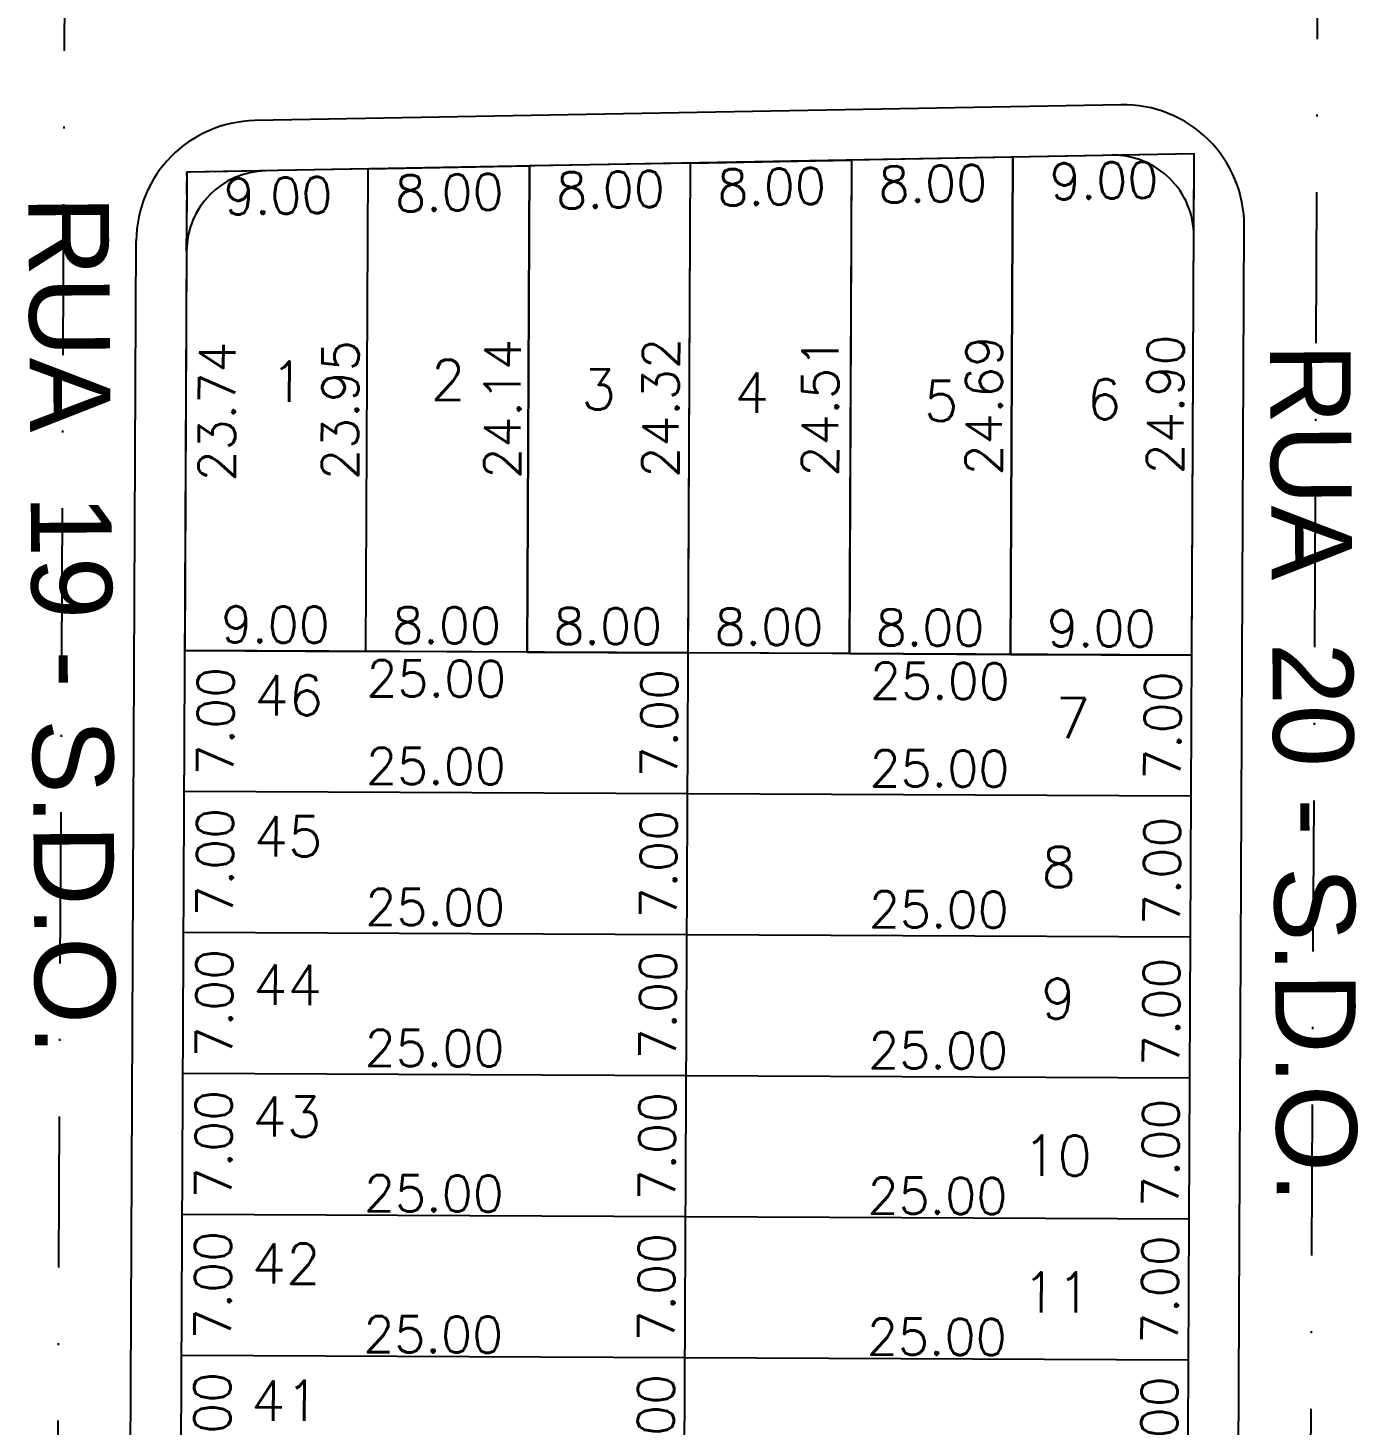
# Model space of a CAD drawing. Header units: millimetres. Extents: x -4430026 to 4783824, y 584 to 9593110.
# Drawn here: x 2795.9 to 2861.9, y 1622.2 to 1691.5 of the extents above; entities that cross this region are included whole.
import ezdxf
from ezdxf.enums import TextEntityAlignment as Align

# ---------------------------------------------------------------- set-up
doc = ezdxf.new("R2010")
doc.units = ezdxf.units.MM
for name, pattern in [('DASHDOT', [1, 0.5, -0.25, 0, -0.25]), ('HIDDEN', [0.375, 0.25, -0.125]), ('HIDDEN2', [0.1875, 0.125, -0.0625])]:
    doc.linetypes.add(name, pattern=pattern)
for name, color, linetype in [('boundary filipe', 6, 'Continuous'), ('BOUNDARY LOTES', 2, 'Continuous'), ('Calçada', 1, 'Continuous'), ('CANTOS', 9, 'HIDDEN'), ('Cota', 8, 'Continuous'), ('COTAS', 8, 'Continuous'), ('curvas', 4, 'Continuous'), ('Lotes', 2, 'Continuous'), ('Nomes de Ruas', 3, 'Continuous'), ('Numero de lotes', 5, 'Continuous'), ('Projeção', 8, 'HIDDEN2'), ('QUADRA', 4, 'Continuous')]:
    doc.layers.add(name, color=color, linetype=linetype)
doc.styles.add('arcad1', font='romans.shx')
doc.styles.add('ARIAL', font='arial.ttf', dxfattribs={"height": 0.25})
doc.styles.add('ROMANS', font='romans.shx')
doc.dimstyles.new('BOLA100', dxfattribs={"dimscale": 0, "dimtxt": 1.9, "dimasz": 0.18, "dimexe": 0.18, "dimexo": 0.063, "dimgap": 0, "dimtad": 1, "dimzin": 4, "dimdsep": 46, "dimtxsty": 'ROMANS', "dimcen": 0.09, "dimse1": 1, "dimse2": 1, "dimsd1": 1, "dimsd2": 1, "dimclrt": 256, "dimaunit": 1, "dimadec": 4, "dimazin": 0, "dimtfac": 1.2, "dimtix": 1, "dimtmove": 2, "dimatfit": 3, "dimfxl": 1, "dimtvp": 2, "dimtolj": 1, "dimtzin": 4, "dimarcsym": 0})
doc.dimstyles.get("Standard").update_dxf_attribs({"dimtxt": 0.18, "dimasz": 0.18, "dimexe": 0.18, "dimexo": 0.0625, "dimgap": 0.09, "dimtad": 0, "dimtih": 1, "dimtoh": 1, "dimdec": 4, "dimzin": 0, "dimdsep": 46, "dimtxsty": 'Standard', "dimcen": 0.09, "dimadec": 0, "dimazin": 0, "dimtfac": 1, "dimtdec": 4, "dimtofl": 0, "dimtmove": 0, "dimatfit": 3, "dimfxl": 1, "dimtolj": 1, "dimtzin": 0, "dimarcsym": 0})

# ---------------------------------------------------------------- blocks, each defined once
blk = doc.blocks.new('*D13705')
at = {"layer": 'DEFPOINTS', "color": 0, "linetype": 'ByBlock'}
for p in [(2859.939, 1695.841), (2859.058, 1509.775), (2859.058, 1509.775)]:
    blk.add_point(p, dxfattribs=at)
at = {"layer": 'COTAS', "linetype": 'ByBlock', "insert": (2857.833, 1602.816), "char_height": 1.9, "attachment_point": 5, "rotation": 89.72858, "style": 'ROMANS'}
blk.add_mtext('\\A1;186.07', dxfattribs=at)
blk = doc.blocks.new('*D13706')
at = {"layer": 'DEFPOINTS', "color": 0, "linetype": 'ByBlock'}
for p in [(2797.406, 1694.692), (2796.854, 1509.184), (2796.854, 1509.184)]:
    blk.add_point(p, dxfattribs=at)
at = {"layer": 'COTAS', "linetype": 'ByBlock', "insert": (2799.016, 1601.686), "char_height": 1.9, "attachment_point": 5, "rotation": 89.82947, "style": 'ROMANS'}
blk.add_mtext('\\A1;185.51', dxfattribs=at)
blk = doc.blocks.new('*D9275')
at = {"layer": 'DEFPOINTS', "color": 0}
for p in [(2828.787, 1684.817), (2828.671, 1660.496), (2830.841, 1660.486)]:
    blk.add_point(p, dxfattribs=at)
at = {"layer": 'COTAS', "color": 41, "insert": (2827.298, 1672.663), "char_height": 1.8, "attachment_point": 5, "rotation": 89.72858, "style": 'ROMANS'}
blk.add_mtext('\\A1;24.32', dxfattribs=at)
blk = doc.blocks.new('*D9276')
at = {"layer": 'DEFPOINTS', "color": 0}
for p in [(2828.671, 1660.496), (2828.638, 1653.496), (2830.808, 1653.486)]:
    blk.add_point(p, dxfattribs=at)
at = {"layer": 'COTAS', "color": 41, "insert": (2827.224, 1657.003), "char_height": 1.8, "attachment_point": 5, "rotation": 89.72858, "style": 'ROMANS'}
blk.add_mtext('\\A1;7.00', dxfattribs=at)
blk = doc.blocks.new('*D9277')
at = {"layer": 'DEFPOINTS', "color": 0}
for p in [(2828.638, 1653.496), (2828.605, 1646.496), (2830.774, 1646.486)]:
    blk.add_point(p, dxfattribs=at)
at = {"layer": 'COTAS', "color": 41, "insert": (2827.191, 1650.003), "char_height": 1.8, "attachment_point": 5, "rotation": 89.72858, "style": 'ROMANS'}
blk.add_mtext('\\A1;7.00', dxfattribs=at)
blk = doc.blocks.new('*D9278')
at = {"layer": 'DEFPOINTS', "color": 0}
for p in [(2828.605, 1646.496), (2828.572, 1639.496), (2830.741, 1639.486)]:
    blk.add_point(p, dxfattribs=at)
at = {"layer": 'COTAS', "color": 41, "insert": (2827.158, 1643.003), "char_height": 1.8, "attachment_point": 5, "rotation": 89.72858, "style": 'ROMANS'}
blk.add_mtext('\\A1;7.00', dxfattribs=at)
blk = doc.blocks.new('*D9279')
at = {"layer": 'DEFPOINTS', "color": 0}
for p in [(2828.572, 1639.496), (2828.539, 1632.496), (2830.708, 1632.486)]:
    blk.add_point(p, dxfattribs=at)
at = {"layer": 'COTAS', "color": 41, "insert": (2827.125, 1636.003), "char_height": 1.8, "attachment_point": 5, "rotation": 89.72858, "style": 'ROMANS'}
blk.add_mtext('\\A1;7.00', dxfattribs=at)
blk = doc.blocks.new('*D9280')
at = {"layer": 'DEFPOINTS', "color": 0}
for p in [(2828.539, 1632.496), (2828.506, 1625.496), (2830.675, 1625.486)]:
    blk.add_point(p, dxfattribs=at)
at = {"layer": 'COTAS', "color": 41, "insert": (2827.092, 1629.003), "char_height": 1.8, "attachment_point": 5, "rotation": 89.72858, "style": 'ROMANS'}
blk.add_mtext('\\A1;7.00', dxfattribs=at)
blk = doc.blocks.new('*D9281')
at = {"layer": 'DEFPOINTS', "color": 0}
for p in [(2828.506, 1625.496), (2828.472, 1618.496), (2830.642, 1618.486)]:
    blk.add_point(p, dxfattribs=at)
at = {"layer": 'COTAS', "color": 41, "insert": (2827.058, 1622.003), "char_height": 1.8, "attachment_point": 5, "rotation": 89.72858, "style": 'ROMANS'}
blk.add_mtext('\\A1;7.00', dxfattribs=at)
blk = doc.blocks.new('*D9294')
at = {"layer": 'DEFPOINTS', "color": 0}
for p in [(2812.785, 1684.523), (2812.672, 1660.572), (2814.94, 1660.561)]:
    blk.add_point(p, dxfattribs=at)
at = {"layer": 'COTAS', "color": 41, "insert": (2811.396, 1672.554), "char_height": 1.8, "attachment_point": 5, "rotation": 89.72858, "style": 'ROMANS'}
blk.add_mtext('\\A1;23.95', dxfattribs=at)
blk = doc.blocks.new('*D9295')
at = {"layer": 'DEFPOINTS', "color": 0}
for p in [(2820.75, 1684.669), (2820.671, 1660.534), (2822.987, 1660.523)]:
    blk.add_point(p, dxfattribs=at)
at = {"layer": 'COTAS', "color": 41, "insert": (2819.445, 1672.608), "char_height": 1.8, "attachment_point": 5, "rotation": 89.72858, "style": 'ROMANS'}
blk.add_mtext('\\A1;24.14', dxfattribs=at)
blk = doc.blocks.new('*D9296')
at = {"layer": 'DEFPOINTS', "color": 0}
for p in [(2836.787, 1684.964), (2836.671, 1660.458), (2838.76, 1660.448)]:
    blk.add_point(p, dxfattribs=at)
at = {"layer": 'COTAS', "color": 41, "insert": (2835.218, 1672.718), "char_height": 1.8, "attachment_point": 5, "rotation": 89.72858, "style": 'ROMANS'}
blk.add_mtext('\\A1;24.51', dxfattribs=at)
blk = doc.blocks.new('*D9297')
at = {"layer": 'DEFPOINTS', "color": 0}
for p in [(2844.788, 1685.111), (2844.671, 1660.42), (2846.891, 1660.41)]:
    blk.add_point(p, dxfattribs=at)
at = {"layer": 'COTAS', "color": 41, "insert": (2843.349, 1672.772), "char_height": 1.8, "attachment_point": 5, "rotation": 89.72858, "style": 'ROMANS'}
blk.add_mtext('\\A1;24.69', dxfattribs=at)
blk = doc.blocks.new('*D9298')
at = {"layer": 'DEFPOINTS', "color": 0}
for p in [(2803.784, 1684.358), (2803.672, 1660.614), (2808.821, 1660.59)]:
    blk.add_point(p, dxfattribs=at)
at = {"layer": 'COTAS', "color": 41, "insert": (2805.278, 1672.479), "char_height": 1.8, "attachment_point": 5, "rotation": 89.72858, "style": 'ROMANS'}
blk.add_mtext('\\A1;23.74', dxfattribs=at)
blk = doc.blocks.new('*D9299')
at = {"layer": 'DEFPOINTS', "color": 0}
for p in [(2803.672, 1660.614), (2803.638, 1653.614), (2808.788, 1653.59)]:
    blk.add_point(p, dxfattribs=at)
at = {"layer": 'COTAS', "color": 41, "insert": (2805.205, 1657.107), "char_height": 1.8, "attachment_point": 5, "rotation": 89.72858, "style": 'ROMANS'}
blk.add_mtext('\\A1;7.00', dxfattribs=at)
blk = doc.blocks.new('*D9300')
at = {"layer": 'DEFPOINTS', "color": 0}
for p in [(2803.638, 1653.614), (2803.605, 1646.615), (2808.755, 1646.59)]:
    blk.add_point(p, dxfattribs=at)
at = {"layer": 'COTAS', "color": 41, "insert": (2805.172, 1650.107), "char_height": 1.8, "attachment_point": 5, "rotation": 89.72858, "style": 'ROMANS'}
blk.add_mtext('\\A1;7.00', dxfattribs=at)
blk = doc.blocks.new('*D9301')
at = {"layer": 'DEFPOINTS', "color": 0}
for p in [(2803.605, 1646.615), (2803.572, 1639.615), (2808.722, 1639.59)]:
    blk.add_point(p, dxfattribs=at)
at = {"layer": 'COTAS', "color": 41, "insert": (2805.138, 1643.107), "char_height": 1.8, "attachment_point": 5, "rotation": 89.72858, "style": 'ROMANS'}
blk.add_mtext('\\A1;7.00', dxfattribs=at)
blk = doc.blocks.new('*D9302')
at = {"layer": 'DEFPOINTS', "color": 0}
for p in [(2803.572, 1639.615), (2803.539, 1632.615), (2808.689, 1632.59)]:
    blk.add_point(p, dxfattribs=at)
at = {"layer": 'COTAS', "color": 41, "insert": (2805.105, 1636.107), "char_height": 1.8, "attachment_point": 5, "rotation": 89.72858, "style": 'ROMANS'}
blk.add_mtext('\\A1;7.00', dxfattribs=at)
blk = doc.blocks.new('*D9303')
at = {"layer": 'DEFPOINTS', "color": 0}
for p in [(2803.539, 1632.615), (2803.506, 1625.615), (2808.655, 1625.59)]:
    blk.add_point(p, dxfattribs=at)
at = {"layer": 'COTAS', "color": 41, "insert": (2805.072, 1629.107), "char_height": 1.8, "attachment_point": 5, "rotation": 89.72858, "style": 'ROMANS'}
blk.add_mtext('\\A1;7.00', dxfattribs=at)
blk = doc.blocks.new('*D9304')
at = {"layer": 'DEFPOINTS', "color": 0}
for p in [(2803.506, 1625.615), (2803.473, 1618.615), (2808.622, 1618.59)]:
    blk.add_point(p, dxfattribs=at)
at = {"layer": 'COTAS', "color": 41, "insert": (2805.039, 1622.107), "char_height": 1.8, "attachment_point": 5, "rotation": 89.72858, "style": 'ROMANS'}
blk.add_mtext('\\A1;7.00', dxfattribs=at)
blk = doc.blocks.new('*D9317')
at = {"layer": 'DEFPOINTS', "color": 0}
for p in [(2803.672, 1660.614), (2812.672, 1660.572), (2812.661, 1658.282)]:
    blk.add_point(p, dxfattribs=at)
at = {"layer": 'COTAS', "color": 41, "insert": (2808.178, 1661.904), "char_height": 1.8, "attachment_point": 5, "rotation": 359.72858, "style": 'ROMANS'}
blk.add_mtext('\\A1;9.00', dxfattribs=at)
blk = doc.blocks.new('*D9318')
at = {"layer": 'DEFPOINTS', "color": 0}
for p in [(2812.672, 1660.572), (2820.671, 1660.534), (2820.661, 1658.244)]:
    blk.add_point(p, dxfattribs=at)
at = {"layer": 'COTAS', "color": 41, "insert": (2816.678, 1661.863), "char_height": 1.8, "attachment_point": 5, "rotation": 359.72858, "style": 'ROMANS'}
blk.add_mtext('\\A1;8.00', dxfattribs=at)
blk = doc.blocks.new('*D9319')
at = {"layer": 'DEFPOINTS', "color": 0}
for p in [(2820.671, 1660.534), (2828.671, 1660.496), (2828.661, 1658.207)]:
    blk.add_point(p, dxfattribs=at)
at = {"layer": 'COTAS', "color": 41, "insert": (2824.678, 1661.825), "char_height": 1.8, "attachment_point": 5, "rotation": 359.72858, "style": 'ROMANS'}
blk.add_mtext('\\A1;8.00', dxfattribs=at)
blk = doc.blocks.new('*D9320')
at = {"layer": 'DEFPOINTS', "color": 0}
for p in [(2828.671, 1660.496), (2836.671, 1660.458), (2836.66, 1658.169)]:
    blk.add_point(p, dxfattribs=at)
at = {"layer": 'COTAS', "color": 41, "insert": (2832.678, 1661.788), "char_height": 1.8, "attachment_point": 5, "rotation": 359.72858, "style": 'ROMANS'}
blk.add_mtext('\\A1;8.00', dxfattribs=at)
blk = doc.blocks.new('*D9321')
at = {"layer": 'DEFPOINTS', "color": 0}
for p in [(2836.671, 1660.458), (2844.671, 1660.42), (2844.66, 1658.131)]:
    blk.add_point(p, dxfattribs=at)
at = {"layer": 'COTAS', "color": 41, "insert": (2840.677, 1661.75), "char_height": 1.8, "attachment_point": 5, "rotation": 359.72858, "style": 'ROMANS'}
blk.add_mtext('\\A1;8.00', dxfattribs=at)
blk = doc.blocks.new('*D9322')
at = {"layer": 'DEFPOINTS', "color": 0}
for p in [(2844.671, 1660.42), (2853.671, 1660.377), (2853.66, 1658.088)]:
    blk.add_point(p, dxfattribs=at)
at = {"layer": 'COTAS', "color": 41, "insert": (2849.177, 1661.709), "char_height": 1.8, "attachment_point": 5, "rotation": 359.72858, "style": 'ROMANS'}
blk.add_mtext('\\A1;9.00', dxfattribs=at)
blk = doc.blocks.new('*D9339')
at = {"layer": 'DEFPOINTS', "color": 0}
for p in [(2803.784, 1684.358), (2812.785, 1684.523), (2812.874, 1679.676)]:
    blk.add_point(p, dxfattribs=at)
at = {"layer": 'COTAS', "color": 41, "insert": (2808.307, 1683.193), "char_height": 1.8, "attachment_point": 5, "rotation": 1.0519, "style": 'ROMANS'}
blk.add_mtext('\\A1;9.00', dxfattribs=at)
blk = doc.blocks.new('*D9340')
at = {"layer": 'DEFPOINTS', "color": 0}
for p in [(2812.785, 1684.523), (2820.786, 1684.67), (2820.875, 1679.823)]:
    blk.add_point(p, dxfattribs=at)
at = {"layer": 'COTAS', "color": 41, "insert": (2816.808, 1683.349), "char_height": 1.8, "attachment_point": 5, "rotation": 1.0519, "style": 'ROMANS'}
blk.add_mtext('\\A1;8.00', dxfattribs=at)
blk = doc.blocks.new('*D9341')
at = {"layer": 'DEFPOINTS', "color": 0}
for p in [(2820.786, 1684.67), (2828.787, 1684.817), (2828.876, 1679.97)]:
    blk.add_point(p, dxfattribs=at)
at = {"layer": 'COTAS', "color": 41, "insert": (2824.809, 1683.496), "char_height": 1.8, "attachment_point": 5, "rotation": 1.0519, "style": 'ROMANS'}
blk.add_mtext('\\A1;8.00', dxfattribs=at)
blk = doc.blocks.new('*D9342')
at = {"layer": 'DEFPOINTS', "color": 0}
for p in [(2836.787, 1684.964), (2828.787, 1684.817), (2836.876, 1680.117)]:
    blk.add_point(p, dxfattribs=at)
at = {"layer": 'COTAS', "color": 41, "insert": (2832.81, 1683.643), "char_height": 1.8, "attachment_point": 5, "rotation": 1.0519, "style": 'ROMANS'}
blk.add_mtext('\\A1;8.00', dxfattribs=at)
blk = doc.blocks.new('*D9343')
at = {"layer": 'DEFPOINTS', "color": 0}
for p in [(2836.787, 1684.964), (2844.788, 1685.111), (2844.877, 1680.264)]:
    blk.add_point(p, dxfattribs=at)
at = {"layer": 'COTAS', "color": 41, "insert": (2840.811, 1683.79), "char_height": 1.8, "attachment_point": 5, "rotation": 1.0519, "style": 'ROMANS'}
blk.add_mtext('\\A1;8.00', dxfattribs=at)
blk = doc.blocks.new('*D9344')
at = {"layer": 'DEFPOINTS', "color": 0}
for p in [(2844.788, 1685.111), (2853.789, 1685.276), (2853.878, 1680.429)]:
    blk.add_point(p, dxfattribs=at)
at = {"layer": 'COTAS', "color": 41, "insert": (2849.311, 1683.946), "char_height": 1.8, "attachment_point": 5, "rotation": 1.0519, "style": 'ROMANS'}
blk.add_mtext('\\A1;9.00', dxfattribs=at)
blk = doc.blocks.new('*D9345')
at = {"layer": 'DEFPOINTS', "color": 0}
for p in [(2853.513, 1685.277), (2853.671, 1660.377), (2855.895, 1660.367)]:
    blk.add_point(p, dxfattribs=at)
at = {"layer": 'COTAS', "color": 41, "insert": (2852.354, 1672.833), "char_height": 1.8, "attachment_point": 5, "rotation": 89.72858, "style": 'ROMANS'}
blk.add_mtext('\\A1;24.90', dxfattribs=at)
blk = doc.blocks.new('*D9346')
at = {"layer": 'DEFPOINTS', "color": 0}
for p in [(2853.671, 1660.377), (2853.638, 1653.378), (2855.807, 1653.367)]:
    blk.add_point(p, dxfattribs=at)
at = {"layer": 'COTAS', "color": 41, "insert": (2852.224, 1656.884), "char_height": 1.8, "attachment_point": 5, "rotation": 89.72858, "style": 'ROMANS'}
blk.add_mtext('\\A1;7.00', dxfattribs=at)
blk = doc.blocks.new('*D9347')
at = {"layer": 'DEFPOINTS', "color": 0}
for p in [(2853.637, 1653.164), (2853.604, 1646.164), (2855.773, 1646.154)]:
    blk.add_point(p, dxfattribs=at)
at = {"layer": 'COTAS', "color": 41, "insert": (2852.19, 1649.671), "char_height": 1.8, "attachment_point": 5, "rotation": 89.72858, "style": 'ROMANS'}
blk.add_mtext('\\A1;7.00', dxfattribs=at)
blk = doc.blocks.new('*D9348')
at = {"layer": 'DEFPOINTS', "color": 0}
for p in [(2853.604, 1646.164), (2853.571, 1639.164), (2855.74, 1639.154)]:
    blk.add_point(p, dxfattribs=at)
at = {"layer": 'COTAS', "color": 41, "insert": (2852.157, 1642.671), "char_height": 1.8, "attachment_point": 5, "rotation": 89.72858, "style": 'ROMANS'}
blk.add_mtext('\\A1;7.00', dxfattribs=at)
blk = doc.blocks.new('*D9349')
at = {"layer": 'DEFPOINTS', "color": 0}
for p in [(2853.571, 1639.164), (2853.537, 1632.164), (2855.707, 1632.154)]:
    blk.add_point(p, dxfattribs=at)
at = {"layer": 'COTAS', "color": 41, "insert": (2852.123, 1635.671), "char_height": 1.8, "attachment_point": 5, "rotation": 89.72858, "style": 'ROMANS'}
blk.add_mtext('\\A1;7.00', dxfattribs=at)
blk = doc.blocks.new('*D9350')
at = {"layer": 'DEFPOINTS', "color": 0}
for p in [(2853.538, 1632.378), (2853.505, 1625.378), (2855.675, 1625.368)]:
    blk.add_point(p, dxfattribs=at)
at = {"layer": 'COTAS', "color": 41, "insert": (2852.091, 1628.885), "char_height": 1.8, "attachment_point": 5, "rotation": 89.72858, "style": 'ROMANS'}
blk.add_mtext('\\A1;7.00', dxfattribs=at)
blk = doc.blocks.new('*D9351')
at = {"layer": 'DEFPOINTS', "color": 0}
for p in [(2853.505, 1625.378), (2853.472, 1618.378), (2855.641, 1618.368)]:
    blk.add_point(p, dxfattribs=at)
at = {"layer": 'COTAS', "color": 41, "insert": (2852.058, 1621.885), "char_height": 1.8, "attachment_point": 5, "rotation": 89.72858, "style": 'ROMANS'}
blk.add_mtext('\\A1;7.00', dxfattribs=at)
blk = doc.blocks.new('*D9366')
at = {"layer": 'DEFPOINTS', "color": 0}
for p in [(2803.501, 1624.596), (2828.501, 1624.478), (2828.494, 1623.002)]:
    blk.add_point(p, dxfattribs=at)
at = {"layer": 'Cota', "color": 41, "insert": (2816.011, 1626.661), "char_height": 1.8, "attachment_point": 5, "rotation": 359.72858, "style": 'ROMANS'}
blk.add_mtext('\\A1;25.00', dxfattribs=at)
blk = doc.blocks.new('*D9367')
at = {"layer": 'DEFPOINTS', "color": 0}
for p in [(2828.501, 1624.478), (2853.5, 1624.359), (2853.493, 1622.884)]:
    blk.add_point(p, dxfattribs=at)
at = {"layer": 'Cota', "color": 41, "insert": (2841.011, 1626.543), "char_height": 1.8, "attachment_point": 5, "rotation": 359.72858, "style": 'ROMANS'}
blk.add_mtext('\\A1;25.00', dxfattribs=at)
blk = doc.blocks.new('*D9368')
at = {"layer": 'DEFPOINTS', "color": 0}
for p in [(2803.534, 1631.596), (2828.534, 1631.478), (2828.527, 1630.002)]:
    blk.add_point(p, dxfattribs=at)
at = {"layer": 'Cota', "color": 41, "insert": (2816.044, 1633.661), "char_height": 1.8, "attachment_point": 5, "rotation": 359.72858, "style": 'ROMANS'}
blk.add_mtext('\\A1;25.00', dxfattribs=at)
blk = doc.blocks.new('*D9369')
at = {"layer": 'DEFPOINTS', "color": 0}
for p in [(2828.534, 1631.478), (2853.534, 1631.359), (2853.527, 1629.883)]:
    blk.add_point(p, dxfattribs=at)
at = {"layer": 'Cota', "color": 41, "insert": (2841.044, 1633.543), "char_height": 1.8, "attachment_point": 5, "rotation": 359.72858, "style": 'ROMANS'}
blk.add_mtext('\\A1;25.00', dxfattribs=at)
blk = doc.blocks.new('*D9370')
at = {"layer": 'DEFPOINTS', "color": 0}
for p in [(2803.568, 1638.809), (2828.568, 1638.691), (2828.561, 1637.215)]:
    blk.add_point(p, dxfattribs=at)
at = {"layer": 'Cota', "color": 41, "insert": (2816.078, 1640.874), "char_height": 1.8, "attachment_point": 5, "rotation": 359.72858, "style": 'ROMANS'}
blk.add_mtext('\\A1;25.00', dxfattribs=at)
blk = doc.blocks.new('*D9371')
at = {"layer": 'DEFPOINTS', "color": 0}
for p in [(2828.568, 1638.691), (2853.568, 1638.573), (2853.561, 1637.097)]:
    blk.add_point(p, dxfattribs=at)
at = {"layer": 'Cota', "color": 41, "insert": (2841.078, 1640.756), "char_height": 1.8, "attachment_point": 5, "rotation": 359.72858, "style": 'ROMANS'}
blk.add_mtext('\\A1;25.00', dxfattribs=at)
blk = doc.blocks.new('*D9372')
at = {"layer": 'DEFPOINTS', "color": 0}
for p in [(2803.601, 1645.809), (2828.601, 1645.691), (2828.594, 1644.215)]:
    blk.add_point(p, dxfattribs=at)
at = {"layer": 'Cota', "color": 41, "insert": (2816.111, 1647.874), "char_height": 1.8, "attachment_point": 5, "rotation": 359.72858, "style": 'ROMANS'}
blk.add_mtext('\\A1;25.00', dxfattribs=at)
blk = doc.blocks.new('*D9373')
at = {"layer": 'DEFPOINTS', "color": 0}
for p in [(2828.601, 1645.691), (2853.601, 1645.573), (2853.594, 1644.097)]:
    blk.add_point(p, dxfattribs=at)
at = {"layer": 'Cota', "color": 41, "insert": (2841.111, 1647.756), "char_height": 1.8, "attachment_point": 5, "rotation": 359.72858, "style": 'ROMANS'}
blk.add_mtext('\\A1;25.00', dxfattribs=at)
blk = doc.blocks.new('*D9374')
at = {"layer": 'DEFPOINTS', "color": 0}
for p in [(2803.635, 1652.809), (2828.634, 1652.691), (2828.627, 1651.215)]:
    blk.add_point(p, dxfattribs=at)
at = {"layer": 'Cota', "color": 41, "insert": (2816.145, 1654.874), "char_height": 1.8, "attachment_point": 5, "rotation": 359.72858, "style": 'ROMANS'}
blk.add_mtext('\\A1;25.00', dxfattribs=at)
blk = doc.blocks.new('*D9375')
at = {"layer": 'DEFPOINTS', "color": 0}
for p in [(2828.634, 1652.691), (2853.634, 1652.572), (2853.627, 1651.097)]:
    blk.add_point(p, dxfattribs=at)
at = {"layer": 'Cota', "color": 41, "insert": (2841.144, 1654.756), "char_height": 1.8, "attachment_point": 5, "rotation": 359.72858, "style": 'ROMANS'}
blk.add_mtext('\\A1;25.00', dxfattribs=at)
blk = doc.blocks.new('*D9376')
at = {"layer": 'DEFPOINTS', "color": 0}
for p in [(2803.655, 1657.157), (2828.655, 1657.038), (2828.648, 1655.563)]:
    blk.add_point(p, dxfattribs=at)
at = {"layer": 'Cota', "color": 41, "insert": (2816.165, 1659.222), "char_height": 1.8, "attachment_point": 5, "rotation": 359.72858, "style": 'ROMANS'}
blk.add_mtext('\\A1;25.00', dxfattribs=at)
blk = doc.blocks.new('*D9377')
at = {"layer": 'DEFPOINTS', "color": 0}
for p in [(2828.655, 1657.038), (2853.655, 1656.92), (2853.648, 1655.444)]:
    blk.add_point(p, dxfattribs=at)
at = {"layer": 'Cota', "color": 41, "insert": (2841.165, 1659.103), "char_height": 1.8, "attachment_point": 5, "rotation": 359.72858, "style": 'ROMANS'}
blk.add_mtext('\\A1;25.00', dxfattribs=at)

msp = doc.modelspace()

# ---------------------------------------------------------------- linework, layer by layer
at = {"layer": 'boundary filipe', "elevation": 2.439}
msp.add_lwpolyline([(2802.983, 1515.343), (2852.986, 1515.817), (2853.789, 1685.276), (2803.784, 1684.358), (2802.983, 1515.343)], dxfattribs=at)
at = {"layer": 'BOUNDARY LOTES', "elevation": 2.439}
for points in [[(2828.787, 1684.817), (2836.783, 1684.964), (2836.671, 1660.458), (2828.671, 1660.496)], [(2844.788, 1685.111), (2836.783, 1684.964), (2836.671, 1660.458), (2844.671, 1660.42)], [(2853.789, 1685.276), (2844.788, 1685.111), (2844.671, 1660.42), (2853.671, 1660.377)], [(2803.672, 1660.614), (2812.672, 1660.572), (2812.785, 1684.523), (2803.784, 1684.358)], [(2812.785, 1684.523), (2820.786, 1684.67), (2820.671, 1660.534), (2812.672, 1660.572)], [(2820.671, 1660.534), (2828.671, 1660.496), (2828.787, 1684.817), (2820.786, 1684.67)]]:
    msp.add_lwpolyline(points, close=True, dxfattribs=at)
at = {"layer": 'Calçada'}
for p, q in [((2850.162, 1687.71, 2.439), (2807.158, 1686.92, 2.439)), ((2855.503, 1519.256, 2.439), (2856.272, 1681.682, 2.439)), ((2800.5, 1518.905, 2.439), (2801.268, 1680.95, 2.439))]:
    msp.add_line(p, q, dxfattribs=at)
for centre, start, end in [((2850.272, 1681.711, 2.439), 359.72858, 91.0519), ((2807.268, 1680.921, 2.439), 91.0519, 179.72858)]:
    msp.add_arc(centre, 6, start, end, dxfattribs=at)
at = {"layer": 'CANTOS', "ltscale": 2.5}
for p, q in [((2853.789, 1685.276, 2.439), (2849.696, 1685.201, 2.439)), ((2853.77, 1681.182, 2.439), (2853.789, 1685.276, 2.439)), ((2803.766, 1680.449, 2.439), (2803.784, 1684.358, 2.439)), ((2807.692, 1684.429, 2.439), (2803.784, 1684.358, 2.439))]:
    msp.add_line(p, q, dxfattribs=at)
at = {"layer": 'curvas'}
for centre, start, end in [((2849.77, 1681.201, 2.439), 359.72858, 91.0519), ((2807.766, 1680.43, 2.439), 91.0519, 179.72858)]:
    msp.add_arc(centre, 4, start, end, dxfattribs=at)
at = {"layer": 'Lotes'}
for p, q in [((2836.671, 1660.458, 2.439), (2836.787, 1684.964, 2.439)), ((2844.671, 1660.42, 2.439), (2844.788, 1685.111, 2.439)), ((2812.672, 1660.572, 2.439), (2812.785, 1684.523, 2.439)), ((2820.671, 1660.534, 2.439), (2820.786, 1684.67, 2.439)), ((2827.985, 1515.58, 2.439), (2828.787, 1684.817, 2.439)), ((2853.671, 1660.377, 2.439), (2803.672, 1660.614, 2.439)), ((2853.638, 1653.378, 2.439), (2803.638, 1653.614, 2.439)), ((2853.605, 1646.378, 2.439), (2803.605, 1646.615, 2.439)), ((2853.572, 1639.378, 2.439), (2803.572, 1639.615, 2.439)), ((2853.538, 1632.378, 2.439), (2803.539, 1632.615, 2.439)), ((2853.505, 1625.378, 2.439), (2803.506, 1625.615, 2.439))]:
    msp.add_line(p, q, dxfattribs=at)
at = {"layer": 'Projeção', "linetype": 'DASHDOT', "ltscale": 15}
for p, q in [((2859.058, 1509.775, 2.439), (2861.205, 1963.073, 2.439)), ((2796.854, 1509.184, 2.439), (2798.999, 1961.957, 2.439))]:
    msp.add_line(p, q, dxfattribs=at)
at = {"layer": 'QUADRA', "elevation": 2.439}
msp.add_lwpolyline([(2802.983, 1515.343), (2852.986, 1515.817), (2853.789, 1685.276), (2803.784, 1684.358), (2802.983, 1515.343)], close=True, dxfattribs=at)

# ---------------------------------------------------------------- texts
at = {"layer": 'Nomes de Ruas', "extrusion": (0.018825, 0.084574, 0.996239), "style": 'ARIAL'}
for s, p in [('RUA  19 - S.D.O.', (-2363.411, -2241.776, 197.417)), ('RUA  19 - S.D.O.', (-2363.411, -2241.776, 197.417)), ('RUA  20 - S.D.O.', (-2425.173, -2247.981, 197.956)), ('RUA  20 - S.D.O.', (-2425.173, -2247.981, 197.956))]:
    msp.add_text(s, height=4, rotation=102.96746, dxfattribs=at).set_placement(p)
at = {"layer": 'Numero de lotes', "style": 'arcad1'}
for s, p in [('1', (2808.783, 1673.966, 2.439)), ('2', (2816.746, 1674.049, 2.439)), ('3', (2824.223, 1673.575, 2.439)), ('4', (2831.823, 1673.419, 2.439)), ('5', (2841.232, 1673.009, 2.439)), ('6', (2849.315, 1673.091, 2.439)), ('46', (2808.839, 1658.393, 2.439)), ('7', (2847.765, 1657.259, 2.439)), ('45', (2808.806, 1651.393, 2.439)), ('8', (2847.067, 1649.869, 2.439)), ('44', (2808.771, 1644.016, 2.439)), ('9', (2847.036, 1643.331, 2.439)), ('43', (2808.74, 1637.476, 2.439)), ('10', (2846.999, 1635.536, 2.439)), ('42', (2808.705, 1630.178, 2.439)), ('11', (2846.967, 1628.746, 2.439)), ('41', (2808.673, 1623.371, 2.439))]:
    msp.add_text(s, height=2, rotation=359.72858, dxfattribs=at).set_placement(p, align=Align.MIDDLE_CENTER)

# ---------------------------------------------------------------- dimensions: what is measured, and where the dimension line sits
at = {"layer": 'Cota'}
for p1, p2, picture, middle in [((2803.655, 1657.157, 2.439), (2828.655, 1657.038, 2.439), '*D9376', (2816.165, 1659.222, 2.439)), ((2803.635, 1652.809, 2.439), (2828.634, 1652.691, 2.439), '*D9374', (2816.145, 1654.874, 2.439)), ((2803.601, 1645.809, 2.439), (2828.601, 1645.691, 2.439), '*D9372', (2816.111, 1647.874, 2.439)), ((2803.568, 1638.809, 2.439), (2828.568, 1638.691, 2.439), '*D9370', (2816.078, 1640.874, 2.439)), ((2803.534, 1631.596, 2.439), (2828.534, 1631.478, 2.439), '*D9368', (2816.044, 1633.661, 2.439)), ((2803.501, 1624.596, 2.439), (2828.501, 1624.478, 2.439), '*D9366', (2816.011, 1626.661, 2.439))]:
    dim = msp.add_aligned_dim(p1=p1, p2=p2, distance=-1.476, dimstyle='Standard', override={"dimtxt": 1.8, "dimexo": 0.063, "dimgap": 0, "dimtih": 0, "dimtoh": 0, "dimdec": 2, "dimzin": 4, "dimtxsty": 'ROMANS', "dimse1": 1, "dimse2": 1, "dimsd1": 1, "dimsd2": 1, "dimclrt": 41, "dimtfac": 1.2, "dimtdec": 2, "dimtix": 1, "dimtofl": 1, "dimtmove": 2, "dimfxl": 0.18, "dimfxlon": 1, "dimtvp": 2, "dimtzin": 4}, dxfattribs=at)
    dim.commit()
    dim.dimension.update_dxf_attribs({"geometry": picture, "text_midpoint": middle})
for base, p1, p2, picture, middle in [((2853.648, 1655.444, 2.439), (2828.655, 1657.038, 2.439), (2853.655, 1656.92, 2.439), '*D9377', (2841.165, 1659.103, 2.439)), ((2853.627, 1651.097, 2.439), (2828.634, 1652.691, 2.439), (2853.634, 1652.572, 2.439), '*D9375', (2841.144, 1654.756, 2.439)), ((2853.594, 1644.097, 2.439), (2828.601, 1645.691, 2.439), (2853.601, 1645.573, 2.439), '*D9373', (2841.111, 1647.756, 2.439)), ((2853.561, 1637.097, 2.439), (2828.568, 1638.691, 2.439), (2853.568, 1638.573, 2.439), '*D9371', (2841.078, 1640.756, 2.439)), ((2853.527, 1629.883, 2.439), (2828.534, 1631.478, 2.439), (2853.534, 1631.359, 2.439), '*D9369', (2841.044, 1633.543, 2.439)), ((2853.493, 1622.884, 2.439), (2828.501, 1624.478, 2.439), (2853.5, 1624.359, 2.439), '*D9367', (2841.011, 1626.543, 2.439))]:
    dim = msp.add_linear_dim(base=base, p1=p1, p2=p2, angle=179.72858, dimstyle='Standard', override={"dimtxt": 1.8, "dimexo": 0.063, "dimgap": 0, "dimtih": 0, "dimtoh": 0, "dimdec": 2, "dimzin": 4, "dimtxsty": 'ROMANS', "dimse1": 1, "dimse2": 1, "dimsd1": 1, "dimsd2": 1, "dimclrt": 41, "dimtfac": 1.2, "dimtdec": 2, "dimtix": 1, "dimtofl": 1, "dimtmove": 2, "dimfxl": 0.18, "dimfxlon": 1, "dimtvp": 2, "dimtzin": 4}, dxfattribs=at)
    dim.commit()
    dim.dimension.update_dxf_attribs({"geometry": picture, "text_midpoint": middle})
at = {"layer": 'COTAS', "linetype": 'ByBlock'}
for base, p1, p2, angle, picture, middle in [((2859.058, 1509.775, 2.439), (2859.939, 1695.841, 2.439), (2859.058, 1509.775, 2.439), 269.72858, '*D13705', (2857.833, 1602.816, 2.439)), ((2796.854, 1509.184, 2.439), (2797.406, 1694.692, 2.439), (2796.854, 1509.184, 2.439), 269.82947, '*D13706', (2799.016, 1601.686, 2.439))]:
    dim = msp.add_linear_dim(base=base, p1=p1, p2=p2, angle=angle, dimstyle='BOLA100', override={"dimscale": 1, "dimfxl": 0.18}, dxfattribs=at)
    dim.commit()
    dim.dimension.update_dxf_attribs({"geometry": picture, "text_midpoint": middle, "dimtype": 161})
at = {"layer": 'COTAS'}
for base, p1, p2, angle, picture, middle in [((2836.876, 1680.117, 2.439), (2828.787, 1684.817, 2.439), (2836.787, 1684.964, 2.439), 181.0519, '*D9342', (2832.81, 1683.643, 2.439)), ((2838.76, 1660.448, 2.439), (2836.787, 1684.964, 2.439), (2836.671, 1660.458, 2.439), 89.72858, '*D9296', (2835.218, 1672.718, 2.439)), ((2844.877, 1680.264, 2.439), (2836.787, 1684.964, 2.439), (2844.788, 1685.111, 2.439), 181.0519, '*D9343', (2840.811, 1683.79, 2.439)), ((2846.891, 1660.41, 2.439), (2844.788, 1685.111, 2.439), (2844.671, 1660.42, 2.439), 89.72858, '*D9297', (2843.349, 1672.772, 2.439)), ((2853.878, 1680.429, 2.439), (2844.788, 1685.111, 2.439), (2853.789, 1685.276, 2.439), 181.0519, '*D9344', (2849.311, 1683.946, 2.439)), ((2855.895, 1660.367, 2.439), (2853.513, 1685.277, 2.439), (2853.671, 1660.377, 2.439), 89.72858, '*D9345', (2852.354, 1672.833, 2.439)), ((2808.821, 1660.59, 2.439), (2803.784, 1684.358, 2.439), (2803.672, 1660.614, 2.439), 89.72858, '*D9298', (2805.278, 1672.479, 2.439)), ((2814.94, 1660.561, 2.439), (2812.785, 1684.523, 2.439), (2812.672, 1660.572, 2.439), 89.72858, '*D9294', (2811.396, 1672.554, 2.439)), ((2820.875, 1679.823, 2.439), (2812.785, 1684.523, 2.439), (2820.786, 1684.67, 2.439), 181.0519, '*D9340', (2816.808, 1683.349, 2.439)), ((2822.987, 1660.523, 2.439), (2820.75, 1684.669, 2.439), (2820.671, 1660.534, 2.439), 89.72858, '*D9295', (2819.445, 1672.608, 2.439)), ((2828.876, 1679.97, 2.439), (2820.786, 1684.67, 2.439), (2828.787, 1684.817, 2.439), 181.0519, '*D9341', (2824.809, 1683.496, 2.439)), ((2830.841, 1660.486, 2.439), (2828.787, 1684.817, 2.439), (2828.671, 1660.496, 2.439), 89.72858, '*D9275', (2827.298, 1672.663, 2.439)), ((2812.661, 1658.282, 2.439), (2803.672, 1660.614, 2.439), (2812.672, 1660.572, 2.439), 359.72858, '*D9317', (2808.178, 1661.904, 2.439)), ((2820.661, 1658.244, 2.439), (2812.672, 1660.572, 2.439), (2820.671, 1660.534, 2.439), 359.72858, '*D9318', (2816.678, 1661.863, 2.439)), ((2828.661, 1658.207, 2.439), (2820.671, 1660.534, 2.439), (2828.671, 1660.496, 2.439), 359.72858, '*D9319', (2824.678, 1661.825, 2.439)), ((2836.66, 1658.169, 2.439), (2828.671, 1660.496, 2.439), (2836.671, 1660.458, 2.439), 359.72858, '*D9320', (2832.678, 1661.788, 2.439)), ((2844.66, 1658.131, 2.439), (2836.671, 1660.458, 2.439), (2844.671, 1660.42, 2.439), 359.72858, '*D9321', (2840.677, 1661.75, 2.439)), ((2853.66, 1658.088, 2.439), (2844.671, 1660.42, 2.439), (2853.671, 1660.377, 2.439), 359.72858, '*D9322', (2849.177, 1661.709, 2.439)), ((2808.788, 1653.59, 2.439), (2803.672, 1660.614, 2.439), (2803.638, 1653.614, 2.439), 89.72858, '*D9299', (2805.205, 1657.107, 2.439)), ((2830.808, 1653.486, 2.439), (2828.671, 1660.496, 2.439), (2828.638, 1653.496, 2.439), 89.72858, '*D9276', (2827.224, 1657.003, 2.439)), ((2855.807, 1653.367, 2.439), (2853.671, 1660.377, 2.439), (2853.638, 1653.378, 2.439), 89.72858, '*D9346', (2852.224, 1656.884, 2.439)), ((2808.755, 1646.59, 2.439), (2803.638, 1653.614, 2.439), (2803.605, 1646.615, 2.439), 89.72858, '*D9300', (2805.172, 1650.107, 2.439)), ((2830.774, 1646.486, 2.439), (2828.638, 1653.496, 2.439), (2828.605, 1646.496, 2.439), 89.72858, '*D9277', (2827.191, 1650.003, 2.439)), ((2855.773, 1646.154, 2.439), (2853.637, 1653.164, 2.439), (2853.604, 1646.164, 2.439), 89.72858, '*D9347', (2852.19, 1649.671, 2.439)), ((2808.722, 1639.59, 2.439), (2803.605, 1646.615, 2.439), (2803.572, 1639.615, 2.439), 89.72858, '*D9301', (2805.138, 1643.107, 2.439)), ((2830.741, 1639.486, 2.439), (2828.605, 1646.496, 2.439), (2828.572, 1639.496, 2.439), 89.72858, '*D9278', (2827.158, 1643.003, 2.439)), ((2855.74, 1639.154, 2.439), (2853.604, 1646.164, 2.439), (2853.571, 1639.164, 2.439), 89.72858, '*D9348', (2852.157, 1642.671, 2.439)), ((2808.689, 1632.59, 2.439), (2803.572, 1639.615, 2.439), (2803.539, 1632.615, 2.439), 89.72858, '*D9302', (2805.105, 1636.107, 2.439)), ((2830.708, 1632.486, 2.439), (2828.572, 1639.496, 2.439), (2828.539, 1632.496, 2.439), 89.72858, '*D9279', (2827.125, 1636.003, 2.439)), ((2855.707, 1632.154, 2.439), (2853.571, 1639.164, 2.439), (2853.537, 1632.164, 2.439), 89.72858, '*D9349', (2852.123, 1635.671, 2.439)), ((2808.655, 1625.59, 2.439), (2803.539, 1632.615, 2.439), (2803.506, 1625.615, 2.439), 89.72858, '*D9303', (2805.072, 1629.107, 2.439)), ((2830.675, 1625.486, 2.439), (2828.539, 1632.496, 2.439), (2828.506, 1625.496, 2.439), 89.72858, '*D9280', (2827.092, 1629.003, 2.439)), ((2855.675, 1625.368, 2.439), (2853.538, 1632.378, 2.439), (2853.505, 1625.378, 2.439), 89.72858, '*D9350', (2852.091, 1628.885, 2.439)), ((2808.622, 1618.59, 2.439), (2803.506, 1625.615, 2.439), (2803.473, 1618.615, 2.439), 89.72858, '*D9304', (2805.039, 1622.107, 2.439)), ((2830.642, 1618.486, 2.439), (2828.506, 1625.496, 2.439), (2828.472, 1618.496, 2.439), 89.72858, '*D9281', (2827.058, 1622.003, 2.439)), ((2855.641, 1618.368, 2.439), (2853.505, 1625.378, 2.439), (2853.472, 1618.378, 2.439), 89.72858, '*D9351', (2852.058, 1621.885, 2.439))]:
    dim = msp.add_linear_dim(base=base, p1=p1, p2=p2, angle=angle, dimstyle='Standard', override={"dimtxt": 1.8, "dimexo": 0.063, "dimgap": 0, "dimtih": 0, "dimtoh": 0, "dimdec": 2, "dimzin": 4, "dimtxsty": 'ROMANS', "dimse1": 1, "dimse2": 1, "dimsd1": 1, "dimsd2": 1, "dimclrt": 41, "dimtfac": 1.2, "dimtdec": 2, "dimtix": 1, "dimtofl": 1, "dimtmove": 2, "dimfxl": 0.18, "dimfxlon": 1, "dimtvp": 2, "dimtzin": 4}, dxfattribs=at)
    dim.commit()
    dim.dimension.update_dxf_attribs({"geometry": picture, "text_midpoint": middle})
dim = msp.add_aligned_dim(p1=(2803.784, 1684.358, 2.439), p2=(2812.785, 1684.523, 2.439), distance=-4.848, dimstyle='Standard', override={"dimtxt": 1.8, "dimexo": 0.063, "dimgap": 0, "dimtih": 0, "dimtoh": 0, "dimdec": 2, "dimzin": 4, "dimtxsty": 'ROMANS', "dimse1": 1, "dimse2": 1, "dimsd1": 1, "dimsd2": 1, "dimclrt": 41, "dimtfac": 1.2, "dimtdec": 2, "dimtix": 1, "dimtofl": 1, "dimtmove": 2, "dimfxl": 0.18, "dimfxlon": 1, "dimtvp": 2, "dimtzin": 4}, dxfattribs=at)
dim.commit()
dim.dimension.update_dxf_attribs({"geometry": '*D9339', "text_midpoint": (2808.307, 1683.193, 2.439)})

doc.saveas('drawing.dxf')
